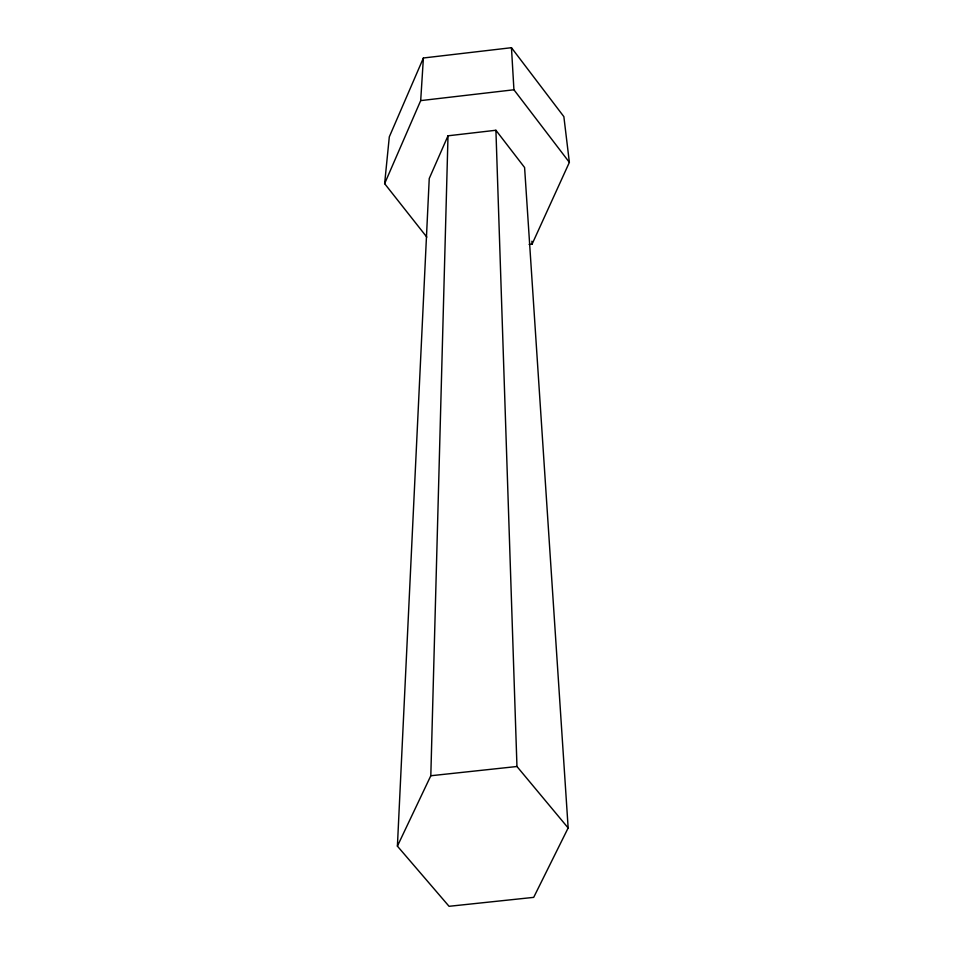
<?xml version="1.0" encoding="UTF-8"?>
<svg xmlns="http://www.w3.org/2000/svg" width="954" height="954" viewBox="0 0 954 954"><rect width="100%" height="100%" fill="white"/><g stroke="black" fill="none" stroke-linecap="round" stroke-linejoin="round"><path stroke-width="1.43" d="M397.401 846.138L430.814 775.745L448.01 135.802L495.913 130.257L524.593 167.51L568.155 827.965L533.691 897.368L449.048 906.3L397.401 846.138L429.24 178.505L448.01 135.802M426.832 237.129L384.629 183.645L420.69 100.611L423.397 57.991L511.463 47.7L563.862 116.638L569.371 162.359L532.093 244.129L529.136 244.462M384.629 183.645L389.304 136.863L423.397 57.991M420.69 100.611L513.932 89.771L569.371 162.359M430.814 775.745L516.961 766.503L568.155 827.965M531.891 241.195L532.093 244.129M511.463 47.7L513.932 89.771M495.913 130.257L516.961 766.503"/></g></svg>
